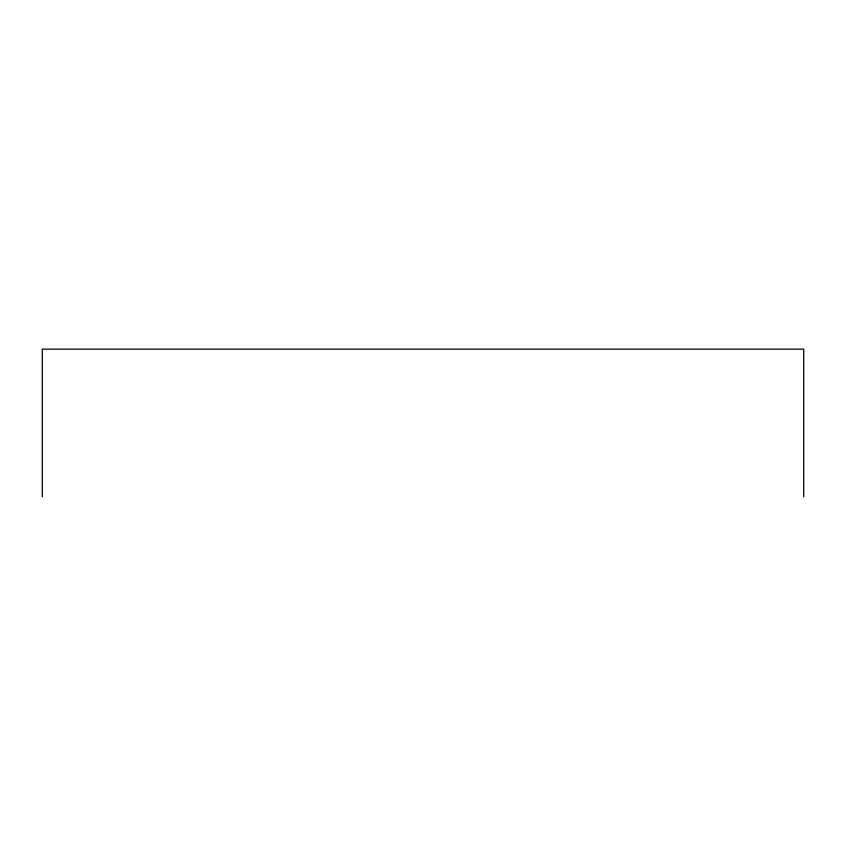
<?xml version="1.0" encoding="UTF-8"?>
<svg xmlns="http://www.w3.org/2000/svg" width="846" height="846" viewBox="0 0 846 846"><rect width="100%" height="100%" fill="white"/><g stroke="black" fill="none" stroke-linecap="round" stroke-linejoin="round"><path stroke-width="1.27" d="M803.7 496.856L803.7 349.144L42.3 349.144L42.3 496.856"/></g></svg>
